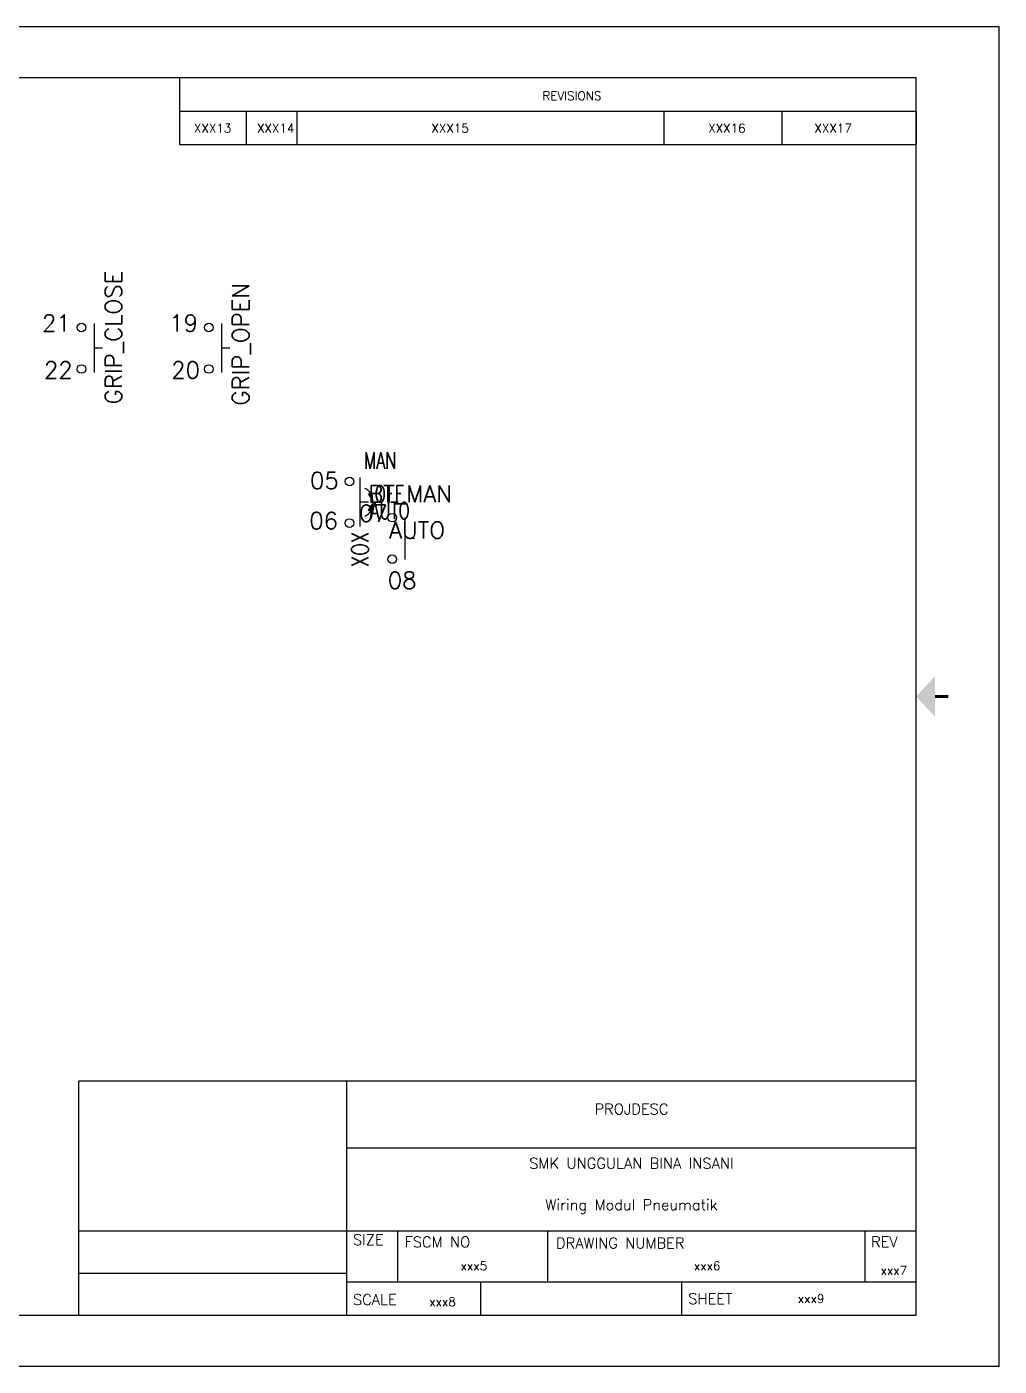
# Model space of a CAD drawing. Header units: inches. Extents: x -0.2 to 16, y 0 to 10.
# Drawn here: x 8.74 to 16, y 0 to 10 of the extents above; entities that cross this region are included whole.
import ezdxf
from ezdxf.enums import TextEntityAlignment as Align

# ---------------------------------------------------------------- set-up
doc = ezdxf.new("R2010")
doc.units = ezdxf.units.IN
doc.header["$MEASUREMENT"] = 0
for name, color, linetype in [('MISC', 2, 'Continuous'), ('POS', 3, 'Continuous'), ('SYMS', 7, 'Continuous'), ('TAGS', 51, 'Continuous'), ('TB_LABELS', 1, 'Continuous'), ('TERMS', 4, 'Continuous'), ('Title Block', 7, 'Continuous'), ('Viewport', 7, 'Continuous')]:
    doc.layers.add(name, color=color, linetype=linetype)
doc.styles.add('Roman', font='romans')
doc.styles.add('WD', font='romans.shx')

# ---------------------------------------------------------------- blocks, each defined once
blk = doc.blocks.new('ANSI_border_B')
at = {"layer": 'Title Block'}
for p, q in [((0, 10), (0, 0)), ((16, 10), (0, 10)), ((16, 0), (16, 10)), ((0.62, 9.62), (0.62, 0.38)), ((15.38, 9.62), (0.62, 9.62)), ((9.88, 9.62), (9.88, 9.37)), ((15.38, 0.38), (15.38, 9.62)), ((9.88, 9.37), (15.38, 9.37)), ((0.62, 0.38), (15.38, 0.38)), ((0, 0), (16, 0))]:
    blk.add_line(p, q, dxfattribs=at)
at = {"layer": 'Title Block', "const_width": 0.02}
for points in [[(8, 9.87), (8, 9.77)], [(0.38, 5), (0.48, 5)], [(15.62, 5), (15.52, 5)], [(8, 0.13), (8, 0.23)]]:
    blk.add_lwpolyline(points, dxfattribs=at)
at = {"layer": 'Title Block'}
for points in [[(7.85, 9.77), (8.15, 9.77), (8, 9.62)], [(0.48, 4.85), (0.48, 5.15), (0.62, 5)], [(15.52, 4.85), (15.52, 5.15), (15.38, 5)], [(7.85, 0.23), (8.15, 0.23), (8, 0.38)]]:
    blk.add_solid(points, dxfattribs=at)
at = {"layer": 'Title Block', "style": 'Roman'}
blk.add_text('REVISIONS', height=0.065, dxfattribs=at).set_placement((12.5902, 9.4525))
blk = doc.blocks.new('ANSI_REVblock_B')
blk.add_line((0, 0), (0, -0.25))
at = {"layer": 'Title Block'}
for p, q in [((-5.5, 0), (-5.5, -0.25)), ((-5.5, 0), (0, 0)), ((-5, -0.25), (-5, 0)), ((-4.62, -0.25), (-4.62, 0)), ((-1.88, -0.25), (-1.88, 0)), ((-1, -0.25), (-1, 0)), ((-5.5, -0.25), (0, -0.25))]:
    blk.add_line(p, q, dxfattribs=at)
at = {"style": 'WD'}
for tag, p in [('ZONE', (-5.391, -0.16)), ('REV', (-4.92, -0.16)), ('DESCRIPTION', (-3.618, -0.16)), ('DATE', (-1.552, -0.16)), ('APPROVED', (-0.759, -0.16))]:
    blk.add_attdef(tag, p, '', height=0.065, dxfattribs=at)
at = {"style": 'WD', "flags": 1}
blk.add_attdef('WD_TB', (-4.505, -0.154), '', height=0.03, dxfattribs=at)
blk = doc.blocks.new('ANSI_tblock_desc_B')
for p, q in [((0, 0), (0, 1.75)), ((-6.25, 0), (0, 0))]:
    blk.add_line(p, q)
at = {"layer": 'Title Block'}
for p, q in [((-6.25, 0), (-6.25, 1.75)), ((-6.25, 1.75), (0, 1.75)), ((-4.25, 0), (-4.25, 1.75)), ((-4.25, 1.25), (0, 1.25)), ((-6.25, 0.63), (0, 0.63)), ((-3.87, 0.25), (-3.87, 0.63)), ((-2.75, 0.25), (-2.75, 0.63)), ((-0.38, 0.25), (-0.38, 0.63)), ((-6.25, 0.315), (-4.25, 0.315)), ((-4.25, 0.25), (0, 0.25)), ((-3.25, 0), (-3.25, 0.25)), ((-1.75, 0), (-1.75, 0.25))]:
    blk.add_line(p, q, dxfattribs=at)
at = {"color": 0, "style": 'Roman', "flags": 8}
for tag, p in [('FNAME', (-15.442, 4.043)), ('REVDATE', (-15.442, 1.789)), ('USER', (-15.442, -0.38))]:
    blk.add_attdef(tag, p, '', height=0.15, rotation=90, dxfattribs=at)
at = {"style": 'WD'}
for tag, p in [('PROJDESC', (-2.125, 1.5)), ('TITLE1', (-2.125, 1.095)), ('TITLE2', (-2.125, 0.785))]:
    blk.add_attdef(tag, text='', height=0.08, dxfattribs=at).set_placement(p, align=Align.CENTER)
for tag, p in [('FSCM_NO', (-3.4, 0.337)), ('DWG_NO', (-1.659, 0.337)), ('SIZE', (-4.162, 0.32)), ('REV', (-0.265, 0.303)), ('SCALE', (-3.634, 0.069)), ('SHEET', (-0.883, 0.092))]:
    blk.add_attdef(tag, p, '', height=0.065, dxfattribs=at)
at = {"style": 'WD', "flags": 1}
blk.add_attdef('WD_TB', (-5.57, 0.177), '', height=0.086, dxfattribs=at)
at = {"layer": 'TB_LABELS', "style": 'WD'}
for s, p in [('SIZE', (-4.204, 0.604)), ('FSCM NO', (-3.819, 0.588)), ('DRAWING NUMBER', (-2.689, 0.579)), ('REV', (-0.336, 0.588)), ('SCALE', (-4.204, 0.158)), ('SHEET', (-1.701, 0.164))]:
    blk.add_text(s, height=0.08, dxfattribs=at).set_placement(p, align=Align.TOP_LEFT)
blk = doc.blocks.new('*X71')
at = {"color": 0, "linetype": 'ByBlock'}
for p, q in [((0.005, 0.175), (0.008, 0.178)), ((0.011, 0.172), (0.017, 0.178)), ((0.016, 0.169), (0.025, 0.177)), ((0.022, 0.165), (0.033, 0.177)), ((0.027, 0.162), (0.041, 0.176)), ((0.033, 0.158), (0.05, 0.175)), ((0.038, 0.155), (0.058, 0.175)), ((0.043, 0.152), (0.057, 0.165)), ((0.049, 0.148), (0.053, 0.152))]:
    blk.add_line(p, q, dxfattribs=at)
blk = doc.blocks.new('HSS113B')
for p, q in [((-0.009, 0.174), (-0.069, 0.17)), ((-0.069, 0.17), (-0.06, 0.142)), ((-0.06, 0.142), (-0.009, 0.174)), ((0, 0.156), (0, 0.188)), ((0, 0.141), (0, 0.078)), ((0.009, 0.174), (0.069, 0.17)), ((0.06, 0.142), (0.009, 0.174)), ((0.069, 0.17), (0.06, 0.142)), ((-0.185, 0.078), (0.18, 0.078))]:
    blk.add_line(p, q)
for centre in [(-0.155, 0), (0.155, 0)]:
    blk.add_circle(centre, 0.0322)
for centre, start, end in [((-0.043, 0.097), 111.0574, 163.9615), ((0.043, 0.097), 16.0385, 68.9426)]:
    blk.add_arc(centre, 0.0621, start, end)
at = {"xscale": -1}
blk.add_blockref('*X71', (-0.009, -0.005), dxfattribs=at)
blk.add_blockref('*X71', (0.009, -0.005))
at = {"style": 'WD', "width": 0.7}
for tag, p in [('INST', (0, 1.091)), ('LOC', (0, 0.922)), ('DESC1', (0, 0.766)), ('DESC2', (0, 0.609)), ('POS2', (0, 0.297)), ('XREF', (0, -0.219))]:
    blk.add_attdef(tag, text='', height=0.125, dxfattribs=at).set_placement(p, align=Align.CENTER)
at = {"style": 'WD'}
blk.add_attdef('TAG1', text='', height=0.125, dxfattribs=at).set_placement((0, 0.453), align=Align.CENTER)
at = {"style": 'WD', "width": 0.7}
blk.add_attdef('POS1', text='', height=0.125, dxfattribs=at).set_placement((-0.125, 0.156), align=Align.RIGHT)
at = {"style": 'WD'}
for tag, p in [('X2LINK', (0, 0.219)), ('X8LINK', (0, 0))]:
    blk.add_attdef(tag, p, '', height=0.01, dxfattribs=at)
for tag, p, width in [('POS3', (0.125, 0.156), 0.7), ('STATE', (0.219, 0.016), 0.8)]:
    blk.add_attdef(tag, p, '', height=0.125, dxfattribs=dict(at, width=width))
for tag, p, height, flags in [('X4TERM01', (-0.188, 0), 0.0125, 1), ('FAMILY', (0.044, 0.053), 0.01, 9), ('CONTACT', (0.044, 0.037), 0.01, 1), ('X1TERM02', (0.188, 0), 0.0125, 1)]:
    blk.add_attdef(tag, p, '', height=height, dxfattribs=dict(at, flags=flags))
at = {"linetype": 'Continuous', "style": 'WD', "flags": 9}
for tag, p in [('MFG', (0.069, -0.005)), ('CAT', (0.069, 0.009)), ('ASSYCODE', (0.071, -0.021))]:
    blk.add_attdef(tag, text='', height=0.01, dxfattribs=at).set_placement(p, align=Align.CENTER)
at = {"linetype": 'Continuous', "style": 'WD', "flags": 8}
blk.add_attdef('TERM01', text='', height=0.125, dxfattribs=at).set_placement((-0.25, -0.031), align=Align.TOP_RIGHT)
blk.add_attdef('TERM02', text='', height=0.125, dxfattribs=at).set_placement((0.25, -0.031), align=Align.TOP_LEFT)
blk = doc.blocks.new('HPB11')
for p, q in [((0, 0.156), (0, 0.094)), ((-0.185, 0.094), (0.18, 0.094))]:
    blk.add_line(p, q)
for centre in [(-0.155, 0), (0.155, 0)]:
    blk.add_circle(centre, 0.0322)
at = {"style": 'WD', "width": 0.7}
for tag, p in [('INST', (0, 0.826)), ('LOC', (0, 0.656)), ('DESC1', (0, 0.5)), ('DESC2', (0, 0.344)), ('XREF', (0, -0.219))]:
    blk.add_attdef(tag, text='', height=0.125, dxfattribs=at).set_placement(p, align=Align.CENTER)
at = {"style": 'WD'}
blk.add_attdef('TAG1', text='', height=0.125, dxfattribs=at).set_placement((0, 0.188), align=Align.CENTER)
for tag, p in [('X2LINK', (0, 0.219)), ('X8LINK', (0, 0))]:
    blk.add_attdef(tag, p, '', height=0.01, dxfattribs=at)
for tag, p, height, flags in [('FAMILY', (0.205, 0.152), 0.01, 9), ('CONTACT', (0.205, 0.136), 0.01, 1), ('X4TERM01', (-0.188, 0), 0.0125, 1), ('X1TERM02', (0.188, 0), 0.0125, 1)]:
    blk.add_attdef(tag, p, '', height=height, dxfattribs=dict(at, flags=flags))
at = {"linetype": 'Continuous', "style": 'WD', "flags": 9}
for tag, p in [('CAT', (0.23, 0.108)), ('ASSYCODE', (0.23, 0.071)), ('MFG', (0.228, 0.089))]:
    blk.add_attdef(tag, text='', height=0.01, dxfattribs=at).set_placement(p, align=Align.CENTER)
at = {"linetype": 'Continuous', "style": 'WD', "flags": 8}
blk.add_attdef('TERM01', text='', height=0.125, dxfattribs=at).set_placement((-0.25, -0.031), align=Align.TOP_RIGHT)
blk.add_attdef('TERM02', text='', height=0.125, dxfattribs=at).set_placement((0.25, -0.031), align=Align.TOP_LEFT)
blk = doc.blocks.new('HSS21')
for p, q in [((0, 0.168), (0, 0.115)), ((-0.156, 0.094), (0.156, 0.094))]:
    blk.add_line(p, q)
for centre in [(-0.155, 0), (0.155, 0)]:
    blk.add_circle(centre, 0.0322)
at = {"style": 'WD', "width": 0.7}
for tag, p in [('INST', (0, 0.826)), ('LOC', (0, 0.656)), ('DESC1', (0, 0.5)), ('DESC2', (0, 0.344)), ('XREF', (0, -0.219))]:
    blk.add_attdef(tag, text='', height=0.125, dxfattribs=at).set_placement(p, align=Align.CENTER)
at = {"style": 'WD'}
blk.add_attdef('TAG2', text='', height=0.125, dxfattribs=at).set_placement((0, 0.188), align=Align.CENTER)
for tag, p in [('X2LINK', (0, 0.188)), ('X8LINK', (0, 0))]:
    blk.add_attdef(tag, p, '', height=0.01, dxfattribs=at)
for tag, p, height, flags in [('FAMILY', (0.056, 0.127), 0.01, 9), ('CONTACT', (0.056, 0.111), 0.01, 9), ('X4TERM01', (-0.188, 0), 0.0125, 1), ('X1TERM02', (0.188, 0), 0.0125, 1)]:
    blk.add_attdef(tag, p, '', height=height, dxfattribs=dict(at, flags=flags))
at = {"style": 'WD', "width": 0.8}
blk.add_attdef('STATE', (0.219, 0.016), '', height=0.125, dxfattribs=at)
at = {"linetype": 'Continuous', "style": 'WD', "flags": 8}
blk.add_attdef('TERM01', text='', height=0.125, dxfattribs=at).set_placement((-0.25, -0.031), align=Align.TOP_RIGHT)
blk.add_attdef('TERM02', text='', height=0.125, dxfattribs=at).set_placement((0.25, -0.031), align=Align.TOP_LEFT)

msp = doc.modelspace()

# ---------------------------------------------------------------- block references
msp.add_blockref('ANSI_REVblock_B', (15.38, 9.37)).add_auto_attribs({'APPROVED': 'XXX17', 'DATE': 'XXX16', 'DESCRIPTION': 'XXX15', 'REV': 'XXX14', 'ZONE': 'XXX13'})
ref = msp.add_blockref('ANSI_tblock_desc_B', (15.38, 0.38))
ref.add_attrib('FNAME', 'SKUBI Pneumatik Wiring', (-0.062, 4.423), dxfattribs={"color": 0, "height": 0.15, "rotation": 90, "style": 'Roman', "flags": 8})
ref.add_attrib('SHEET', 'xxx9', (14.497, 0.472), dxfattribs={"height": 0.065, "style": 'WD'})
ref.add_attrib('SCALE', 'xxx8', (11.746, 0.449), dxfattribs={"height": 0.065, "style": 'WD'})
ref.add_attrib('REV', 'xxx7', (15.115, 0.683), dxfattribs={"height": 0.065, "style": 'WD'})
ref.add_attrib('DWG_NO', 'xxx6', (13.721, 0.717), dxfattribs={"height": 0.065, "style": 'WD'})
ref.add_attrib('FSCM_NO', 'xxx5', (11.98, 0.717), dxfattribs={"height": 0.065, "style": 'WD'})
ref.add_attrib('TITLE2', 'Wiring Modul Pneumatik', dxfattribs={"height": 0.08, "style": 'WD'}).set_placement((13.255, 1.165), align=Align.CENTER)
ref.add_attrib('TITLE1', 'SMK UNGGULAN BINA INSANI', dxfattribs={"height": 0.08, "style": 'WD'}).set_placement((13.255, 1.475), align=Align.CENTER)
ref.add_attrib('PROJDESC', 'PROJDESC', dxfattribs={"height": 0.08, "style": 'WD'}).set_placement((13.255, 1.88), align=Align.CENTER)
at = {"layer": 'SYMS'}
ref = msp.add_blockref('HPB11', (9.15, 7.6), dxfattribs=dict(at, rotation=270))
ref.add_attrib('TERM01', '21', dxfattribs={"layer": 'TERMS', "linetype": 'Continuous', "height": 0.125, "style": 'WD', "flags": 8}).set_placement((9.069, 7.85), align=Align.TOP_RIGHT)
ref.add_attrib('TERM02', '22', dxfattribs={"layer": 'TERMS', "linetype": 'Continuous', "height": 0.125, "style": 'WD', "flags": 8}).set_placement((8.869, 7.5), align=Align.TOP_LEFT)
ref.add_attrib('TAG1', 'GRIP_CLOSE', dxfattribs={"layer": 'TAGS', "height": 0.125, "rotation": 90, "style": 'WD'}).set_placement((9.45, 7.68), align=Align.CENTER)
ref = msp.add_blockref('HPB11', (10.1, 7.6), dxfattribs=dict(at, rotation=270))
ref.add_attrib('TERM01', '19', dxfattribs={"layer": 'TERMS', "linetype": 'Continuous', "height": 0.125, "style": 'WD', "flags": 8}).set_placement((10.019, 7.85), align=Align.TOP_RIGHT)
ref.add_attrib('TERM02', '20', dxfattribs={"layer": 'TERMS', "linetype": 'Continuous', "height": 0.125, "style": 'WD', "flags": 8}).set_placement((9.819, 7.5), align=Align.TOP_LEFT)
ref.add_attrib('TAG1', 'GRIP_OPEN', dxfattribs={"layer": 'TAGS', "height": 0.125, "rotation": 90, "style": 'WD'}).set_placement((10.4, 7.63), align=Align.CENTER)
ref = msp.add_blockref('HSS113B', (11.15, 6.45), dxfattribs=dict(at, rotation=270))
ref.add_attrib('TERM01', '05', dxfattribs={"layer": 'TERMS', "linetype": 'Continuous', "height": 0.125, "style": 'WD', "flags": 8}).set_placement((11.07, 6.675), align=Align.TOP_RIGHT)
ref.add_attrib('TERM02', '06', dxfattribs={"layer": 'TERMS', "linetype": 'Continuous', "height": 0.125, "style": 'WD', "flags": 8}).set_placement((10.85, 6.375), align=Align.TOP_LEFT)
ref.add_attrib('POS3', 'AUTO', (11.306, 6.325), dxfattribs={"layer": 'POS', "height": 0.125, "style": 'WD', "width": 0.7})
ref.add_attrib('STATE', 'XOX', (11.166, 6.231), dxfattribs={"layer": 'MISC', "height": 0.125, "rotation": 270, "style": 'WD', "width": 0.8})
ref.add_attrib('POS2', 'OFF', dxfattribs={"layer": 'POS', "height": 0.125, "style": 'WD', "width": 0.7}).set_placement((11.447, 6.45), align=Align.CENTER)
ref.add_attrib('POS1', 'MAN', dxfattribs={"layer": 'POS', "height": 0.125, "style": 'WD', "width": 0.7}).set_placement((11.5, 6.7), align=Align.RIGHT)
ref.add_attrib('TAG1', 'BT_MAN', dxfattribs={"layer": 'TAGS', "height": 0.125, "style": 'WD'}).set_placement((11.603, 6.45), align=Align.CENTER)
ref = msp.add_blockref('HSS21', (11.468, 6.18), dxfattribs=dict(at, rotation=270))
ref.add_attrib('TERM01', '07', dxfattribs={"layer": 'TERMS', "linetype": 'Continuous', "height": 0.125, "style": 'WD', "flags": 8}).set_placement((11.436, 6.43), align=Align.TOP_RIGHT)
ref.add_attrib('TERM02', '08', dxfattribs={"layer": 'TERMS', "linetype": 'Continuous', "height": 0.125, "style": 'WD', "flags": 8}).set_placement((11.436, 5.93), align=Align.TOP_LEFT)
ref.add_attrib('TAG2', 'AUTO', dxfattribs={"layer": 'TAGS', "height": 0.125, "style": 'WD'}).set_placement((11.655, 6.18), align=Align.CENTER)
at = {"layer": 'Viewport'}
msp.add_blockref('ANSI_border_B', (0, 0), dxfattribs=at)

doc.saveas('drawing.dxf')
